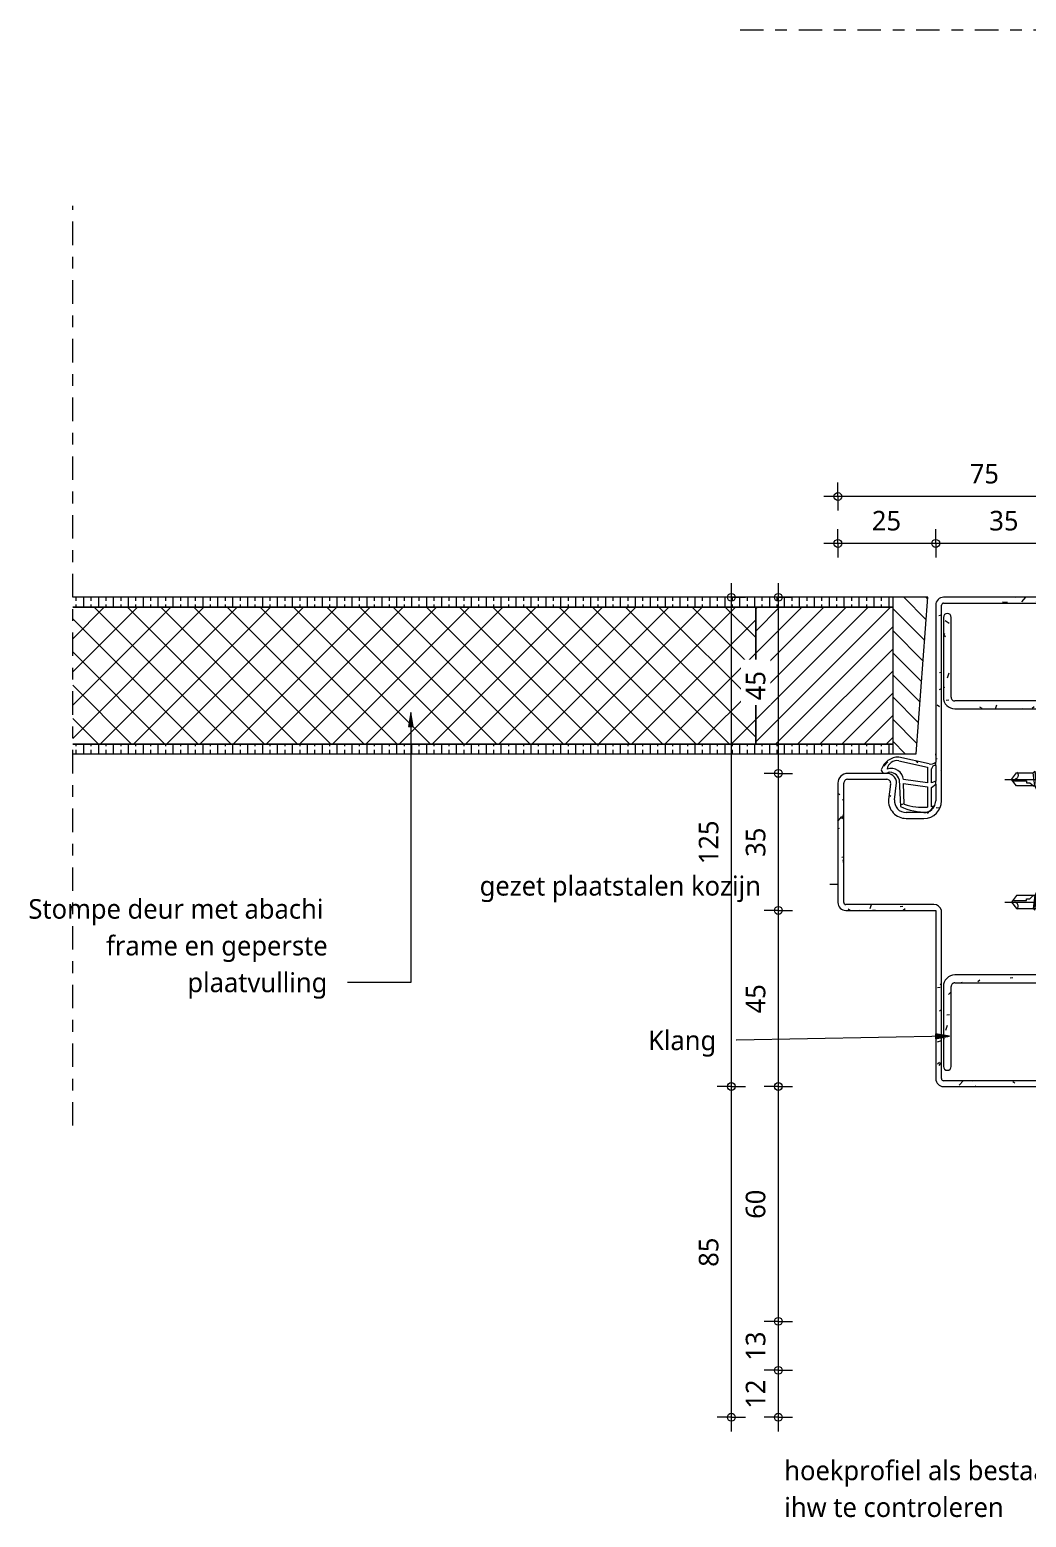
# Model space of a CAD drawing. Header units: millimetres. Extents: x 32900 to 38291, y -18988 to 4133.
# Drawn here: x 34207.6 to 34462.2, y -11207 to -10826.9 of the extents above; entities that cross this region are included whole.
import ezdxf

# ---------------------------------------------------------------- set-up
doc = ezdxf.new("R2010")
doc.units = ezdxf.units.MM
doc.linetypes.add('MV_center', pattern=[15, 6, -3, 3, -3])
for name, color, linetype, lineweight in [('A-ANNO-DIMS', 211, 'Continuous', 13), ('A-ANNO-DIMS-2', 211, 'Continuous', 13), ('A-ANNO-IDEN', 131, 'Continuous', 18), ('A-DETL-GENF', 92, 'Continuous', 18), ('A-DETL-THIN', 151, 'Continuous', 18), ('G-ANNO-TEXT', 231, 'Continuous', 13), ('STANDARD', 50, 'Continuous', 25)]:
    doc.layers.add(name, color=color, linetype=linetype, lineweight=lineweight)
doc.styles.add('Segoe UI', font='segoeui.ttf', dxfattribs={"height": 5})
doc.dimstyles.new('2_5_mm_2', dxfattribs={"dimscale": 304.8, "dimtxt": 5.23682, "dimasz": 0.006562, "dimexe": 0.011811, "dimexo": 0.0625, "dimgap": 0.005906, "dimtad": 1, "dimdec": 0, "dimzin": 0, "dimdsep": 46, "dimtxsty": 'Segoe UI', "dimblk1": 'DOTBLANK', "dimblk2": 'DOTBLANK', "dimsah": 1, "dimcen": 0.09, "dimdle": 0.011811, "dimazin": 0, "dimtfac": 1, "dimtdec": 4, "dimtix": 1, "dimtmove": 0, "dimatfit": 3, "dimfxl": 0.011811, "dimfxlon": 1, "dimtvp": 1, "dimtfill": 1, "dimtolj": 1, "dimtzin": 0, "dimarcsym": 2})
pattern_1 = [(230, (34478.589, -10983.418), (-14.5753163, 1.2751645), [1.524, -16.764]), (175, (34478.589, -10983.418), (2.819562, -15.284905), [1.219, -13.411]), (280.451, (34477.374, -10983.312), (-11.7557137, -14.0098403), [1.295, -14.247]), (226.184, (34478.589, -10987.482), (-21.686151, 3.363918), [2.286, -25.146]), (276.636, (34476.782, -10987.202), (-18.99178, -19.79433), [1.943, -21.371]), (171.184, (34478.59, -10987.482), (-18.992058, -19.794098), [1.829, -20.117]), (201, (34476.557, -10986.466), (-12.129647, 8.1815376), [1.524, -16.764]), (146, (34476.557, -10986.466), (-4.944224, -14.7354297), [1.219, -13.411]), (251.451, (34475.546, -10985.784), (-17.073884, -6.5539993), [1.295, -14.247]), (217.5, (34478.589, -10983.418), (-0.2472267, -6.7643278), [0.67056, -12.578, 0.67056, -12.944, -13.462]), (217.5, (34478.589, -10983.418), (-0.2472267, -6.7643278), [-26.863, 0.67056, -12.791]), (187.5, (34478.589, -10983.418), (-5.3456552, -8.0143116), [0.67056, -7.092, 0.67056, -12.273, -5.131]), (187.5, (34478.589, -10983.418), (-5.3456552, -8.0143116), [-20.706, 0.67056, -4.46]), (147.5, (34483.12, -10983.418), (-10.8476471, 0.4581936), [0.67056, -4.409, 0.67056, -15.179, -21.031]), (147.5, (34483.12, -10983.418), (-10.8476471, 0.4581936), [-20.93, 0.67056, -20.361]), (137.5, (34485.152, -10983.418), (-11.8507335, -2.0341877), [0.67056, -5.933, 0.67056, -9.855, -14.935]), (137.5, (34485.152, -10983.418), (-11.8507335, -2.0341877), [-17.13, 0.67056, -14.265])]
pattern_2 = [(90, (0, 0), (-3.81, 2e-16), []), (90, (1.905, 0), (-3.81, 2e-16), [1.905, -0.9525])]

# ---------------------------------------------------------------- blocks, each defined once
blk = doc.blocks.new('NLRS_00_DI_maskeer - Type 1-4234872-Details ziekenhuis Utiliteitsgebouw')
at = {"layer": 'A-DETL-GENF', "linetype": 'MV_center'}
blk.add_line((-100, 0), (225, 0), dxfattribs=at)
blk = doc.blocks.new('00 stalendeurprofiel - schroefje_dwg-4337371-Details ziekenhuis Utiliteitsgebouw')
at = {"layer": 'STANDARD', "color": 130, "lineweight": 5}
for p, q in [((6.15, 69.32), (4.46, 69.32)), ((7.42, 68.48), (7, 65.09)), ((9.12, 68.48), (8.69, 63.82)), ((10.81, 68.48), (10.39, 63.82)), ((12.5, 68.48), (12.08, 63.82)), ((14.2, 68.48), (13.77, 63.82)), ((21.82, 66.36), (0.23, 66.36)), ((6.15, 67.63), (4.46, 67.63)), ((6.15, 64.67), (4.46, 64.67)), ((7.85, 68.05), (7, 64.67)), ((8.69, 68.05), (8.27, 64.67)), ((9.54, 68.05), (8.69, 64.67)), ((10.81, 68.05), (9.96, 64.67)), ((11.23, 68.05), (10.81, 64.67)), ((12.5, 68.05), (11.66, 64.67)), ((12.93, 68.05), (12.5, 64.67)), ((14.2, 68.05), (13.35, 64.67)), ((6.15, 62.97), (4.46, 62.97))]:
    blk.add_line(p, q, dxfattribs=at)
at = {"layer": 'STANDARD', "color": 130, "lineweight": 5, "flags": 128}
for points in [[(4.04, 63.82), (4.04, 66.36), (4.04, 68.48)], [(4.48, 69.52), (4.39, 69.44), (4.3, 69.35), (4.23, 69.25), (4.17, 69.15), (4.12, 69.04), (4.09, 68.92), (4.06, 68.8), (4.06, 68.67), (4.06, 68.55), (4.09, 68.43), (4.12, 68.31), (4.17, 68.2), (4.23, 68.1), (4.3, 68), (4.39, 67.91), (4.48, 67.83)], [(7, 64.24), (7, 64.67), (8.27, 64.67), (8.69, 63.82), (8.69, 64.67), (9.96, 64.67), (10.39, 63.82), (10.81, 64.67), (11.66, 64.67), (12.08, 63.82), (12.5, 64.67), (13.35, 64.67), (13.77, 63.82), (14.2, 64.67), (18.85, 64.67), (20.12, 66.36), (18.85, 68.05), (14.62, 68.05), (14.2, 68.48), (14.2, 68.05), (12.93, 68.05), (12.5, 68.48), (12.5, 68.05), (11.23, 68.05), (10.81, 68.48), (10.81, 68.05), (9.54, 68.05), (9.12, 68.48), (8.69, 68.05), (7.85, 68.05), (7.42, 68.48), (7, 68.05), (7, 66.78)], [(4.43, 68.05), (4.27, 67.69), (4.15, 67.32), (4.08, 66.94), (4.06, 66.56), (4.08, 66.17), (4.15, 65.79), (4.27, 65.42), (4.43, 65.06)], [(4.48, 64.86), (4.39, 64.78), (4.3, 64.69), (4.23, 64.6), (4.17, 64.49), (4.12, 64.38), (4.09, 64.26), (4.06, 64.14), (4.06, 64.02), (4.06, 63.89), (4.09, 63.77), (4.12, 63.66), (4.17, 63.54), (4.23, 63.44), (4.3, 63.34), (4.39, 63.25), (4.48, 63.17)], [(20.12, 66.36), (19.7, 65.94), (19.28, 65.94), (18.85, 65.94), (18.43, 65.94), (18.01, 65.94), (17.58, 65.94), (17.16, 65.94), (16.74, 65.94), (16.31, 65.94), (16.31, 65.51), (15.89, 65.51), (15.47, 65.51), (15.04, 65.09), (14.62, 64.67), (14.2, 64.67), (14.62, 68.05)], [(18.82, 68.21), (18.71, 68.1), (18.62, 67.98), (18.55, 67.85), (18.5, 67.72), (18.46, 67.57), (18.45, 67.42), (18.46, 67.27), (18.49, 67.12), (18.54, 66.98), (18.61, 66.85), (18.69, 66.73), (18.8, 66.62), (18.91, 66.53), (19.04, 66.45), (19.18, 66.4), (19.33, 66.36)]]:
    blk.add_lwpolyline(points, dxfattribs=at)
blk.add_lwpolyline([(6.15, 62.55), (7, 62.55), (7, 69.75), (6.15, 69.75)], close=True, dxfattribs=at)
blk = doc.blocks.new('00 stalendeurprofiel - 00_DI_stalendeurprofiel-V16-Details ziekenhuis Utiliteitsgebouw')
at = {"layer": 'A-DETL-GENF', "lineweight": 13}
h = blk.add_hatch(dxfattribs=at)
h.set_pattern_fill('FP_24', color=256, style=0, pattern_type=2)
h.set_pattern_definition(pattern_1)
h.paths.add_polyline_path([(-9.76, 113.59), (-9.94, 113.55), (-10.1, 113.47), (-10.24, 113.35), (-10.34, 113.2), (-10.41, 113.03), (-10.43, 112.85), (-9.68, 103.8), (-9.57, 103.32), (-9.35, 102.89), (-9.03, 102.52), (-8.63, 102.24), (-8.18, 102.06), (-7.69, 102), (4, 102), (4.52, 102.07), (5, 102.27), (5.41, 102.59), (5.73, 103), (5.93, 103.48), (6, 104), (6, 108.51), (6.12, 109.41), (6.47, 110.26), (7.02, 110.98), (7.75, 111.54), (8.6, 111.89), (9.5, 112.01), (37.66, 111.99), (37.78, 111.94), (37.89, 111.86), (37.97, 111.75), (38.02, 111.62), (38.04, 111.49), (38.04, 68.51), (38.2, 68.1), (38.44, 67.73), (38.76, 67.43), (39.13, 67.2), (39.55, 67.05), (39.99, 67), (62.63, 66.99), (62.75, 66.94), (62.85, 66.86), (62.93, 66.76), (62.98, 66.64), (63, 66.51), (63, 36), (62.96, 35.74), (62.86, 35.5), (62.71, 35.29), (62.5, 35.13), (62.26, 35.03), (62, 35), (51.9, 35.01), (51.77, 35.03), (51.55, 35.11), (51.36, 35.23), (51.2, 35.4), (51.08, 35.6), (51.02, 35.83), (51, 36.06), (51.04, 36.29), (51.54, 40.13), (51.5, 41.19), (51.22, 42.21), (50.7, 43.14), (49.99, 43.92), (49.11, 44.51), (48.11, 44.87), (47.06, 45), (42.5, 45), (41.34, 44.85), (40.25, 44.4), (39.32, 43.68), (38.6, 42.75), (38.15, 41.66), (38, 40.5), (37.98, -9.63), (37.93, -9.75), (37.85, -9.85), (37.75, -9.93), (37.63, -9.98), (37.5, -10), (9.5, -10), (8.59, -9.88), (7.75, -9.53), (7.03, -8.97), (6.47, -8.25), (6.12, -7.41), (6, -6.5), (6, -2), (5.93, -1.48), (5.73, -1), (5.41, -0.59), (5, -0.27), (4.52, -0.07), (4, 0), (-7.69, 0), (-8.18, -0.06), (-8.63, -0.24), (-9.03, -0.52), (-9.35, -0.89), (-9.57, -1.32), (-9.68, -1.8), (-10.43, -10.85), (-10.41, -11.03), (-10.34, -11.2), (-10.24, -11.35), (-10.1, -11.47), (-9.94, -11.55), (-9.76, -11.59), (-9.57, -11.58), (-9.4, -11.54), (-9.24, -11.45), (-9.1, -11.32), (-9.01, -11.16), (-8.95, -10.99), (-8.15, -1.5), (4.13, -1.52), (4.25, -1.57), (4.35, -1.65), (4.43, -1.75), (4.48, -1.87), (4.5, -2), (4.5, -6.5), (4.67, -7.79), (5.17, -9), (5.96, -10.04), (7, -10.83), (8.21, -11.33), (9.5, -11.5), (37.5, -11.5), (38.02, -11.43), (38.5, -11.23), (38.91, -10.91), (39.23, -10.5), (39.43, -10.02), (39.5, -9.5), (39.5, 40.5), (39.6, 41.28), (39.94, 42.05), (39.99, 42.11), (40.12, 42.33), (40.56, 42.78), (41.03, 43.12), (41.72, 43.4), (42.5, 43.5), (47.06, 43.5), (47.76, 43.42), (48.43, 43.17), (49.01, 42.77), (49.49, 42.25), (49.84, 41.63), (50.02, 40.95), (50.05, 40.24), (49.5, 35.95), (49.6, 35.31), (49.85, 34.72), (50.25, 34.22), (50.76, 33.83), (51.36, 33.58), (52.17, 33.5), (62, 33.5), (62.65, 33.59), (63.25, 33.83), (63.77, 34.23), (64.17, 34.75), (64.42, 35.35), (64.5, 36), (64.5, 66.51), (64.43, 67.03), (64.23, 67.51), (63.91, 67.93), (63.5, 68.24), (63.02, 68.44), (62.5, 68.51), (39.5, 68.51), (39.5, 111.5), (39.43, 112.02), (39.23, 112.5), (38.91, 112.91), (38.5, 113.23), (38.02, 113.43), (37.5, 113.5), (9.5, 113.5), (8.21, 113.33), (7, 112.83), (5.96, 112.04), (5.17, 111), (4.67, 109.79), (4.5, 108.5), (4.48, 103.87), (4.43, 103.75), (4.35, 103.65), (4.25, 103.57), (4.13, 103.52), (4, 103.5), (-8.15, 103.5), (-8.95, 112.99), (-9.01, 113.16), (-9.1, 113.32), (-9.24, 113.45), (-9.4, 113.54), (-9.57, 113.58)])
h = blk.add_hatch(dxfattribs=at)
h.set_pattern_fill('FP_24', color=256, style=0, pattern_type=2)
h.set_pattern_definition(pattern_1)
h.paths.add_polyline_path([(36.54, 109.36), (36.29, 109.33), (36.02, 109.21), (35.84, 109.07), (35.68, 108.86), (35.58, 108.62), (35.54, 108.36), (35.54, 87.95), (35.51, 87.7), (35.42, 87.47), (35.27, 87.28), (35.07, 87.13), (34.84, 87.03), (34.6, 87), (13.47, 87), (12.57, 86.88), (11.74, 86.53), (11.02, 85.98), (10.47, 85.26), (10.12, 84.43), (10, 83.53), (10, 18.47), (10.12, 17.57), (10.47, 16.74), (11.02, 16.02), (11.74, 15.47), (12.57, 15.12), (13.47, 15), (34.6, 15), (34.84, 14.97), (35.07, 14.87), (35.27, 14.72), (35.42, 14.53), (35.51, 14.3), (35.54, 14.05), (35.54, -6.36), (35.58, -6.62), (35.68, -6.86), (35.84, -7.07), (36.04, -7.23), (36.29, -7.33), (36.54, -7.36), (36.8, -7.33), (37.04, -7.23), (37.25, -7.07), (37.41, -6.86), (37.51, -6.62), (37.54, -6.36), (37.54, 14.05), (37.44, 14.82), (37.15, 15.53), (36.68, 16.14), (36.02, 16.63), (35.36, 16.9), (34.6, 17), (13.47, 17), (13.09, 17.05), (12.74, 17.2), (12.43, 17.43), (12.2, 17.74), (12.05, 18.09), (12, 18.47), (12, 83.53), (12.05, 83.91), (12.2, 84.26), (12.43, 84.57), (12.74, 84.8), (13.09, 84.95), (13.47, 85), (34.6, 85), (35.36, 85.1), (36.07, 85.39), (36.68, 85.86), (37.15, 86.47), (37.44, 87.18), (37.54, 87.95), (37.54, 108.36), (37.51, 108.62), (37.41, 108.86), (37.25, 109.07), (37.04, 109.23), (36.8, 109.33)])
h = blk.add_hatch(dxfattribs=at)
h.set_pattern_fill('FP_24', color=256, style=0, pattern_type=2)
h.set_pattern_definition(pattern_1)
h.paths.add_polyline_path([(41.59, 43.36), (41.03, 43.12), (40.54, 42.77), (40.12, 42.33), (39.81, 41.82), (40.56, 42.05), (40.56, 37.08), (39.5, 36.28), (39.5, 35.46), (40.56, 35.89), (40.56, 32.34), (40.5, 32.1), (40.38, 31.87), (40.21, 31.68), (40, 31.55), (39.75, 31.47), (39.5, 31.45), (39.5, 30.66), (39.88, 30.9), (40.3, 31.05), (40.74, 31.11), (41.19, 31.08), (48.93, 29.35), (50.11, 29.47), (51.21, 29.89), (52.17, 30.58), (52.92, 31.5), (53.41, 32.57), (53.33, 32.84), (53.18, 33.08), (52.97, 33.27), (52.73, 33.41), (52.45, 33.47), (52.17, 33.47), (51.9, 33.39), (51.66, 33.25), (51.05, 33.23), (50.46, 33.35), (49.91, 33.61), (49.44, 34), (49.08, 34.48), (48.84, 35.04), (48.52, 41.99), (46.85, 42.64), (45.14, 43.08), (43.38, 43.32)])
h.paths.add_polyline_path([(41.61, 42.1), (44.62, 42.03), (47.56, 41.37), (47.76, 36.09), (41.61, 36.94)])
h.paths.add_polyline_path([(41.61, 35.93), (47.73, 35.09), (47.92, 34.3), (48.3, 33.59), (48.85, 32.99), (49.53, 32.55), (50.29, 32.3), (51.1, 32.24), (51.9, 32.38), (51.76, 31.82), (51.49, 31.3), (51.1, 30.86), (50.63, 30.52), (50.08, 30.31), (49.51, 30.22), (48.92, 30.28), (41.61, 31.87)])
at = {"layer": 'A-DETL-GENF'}
for p, q in [((-10.43, 112.85), (-9.68, 103.8)), ((-8.15, 103.5), (-8.95, 112.99)), ((37.5, 113.5), (9.5, 113.5)), ((9.5, 112.01), (37.52, 112.01)), ((38.04, 111.49), (38.04, 68.51)), ((39.5, 68.51), (39.5, 111.5)), ((4.5, 108.5), (4.5, 104)), ((6, 104), (6, 108.51)), ((35.54, 108.36), (35.54, 87.95)), ((37.54, 87.95), (37.54, 108.36)), ((4, 103.5), (-8.15, 103.5)), ((-7.69, 102), (4, 102)), ((34.6, 87), (13.47, 87)), ((13.47, 85), (34.6, 85)), ((10, 83.53), (10, 18.47)), ((12, 18.47), (12, 83.53)), ((62.5, 68.51), (39.5, 68.51)), ((39.99, 67), (62.5, 67)), ((63, 66.51), (63, 36)), ((64.5, 36), (64.5, 66.51)), ((39.81, 41.82), (40.56, 42.05)), ((40.56, 42.05), (40.56, 37.08)), ((41.61, 36.94), (41.61, 42.1)), ((47.06, 45), (42.5, 45)), ((42.5, 43.5), (47.06, 43.5)), ((48.84, 35.04), (48.52, 41.99)), ((38, 40.5), (38, -9.5)), ((39.5, 36.28), (39.5, 40.5)), ((47.56, 41.37), (47.76, 36.09)), ((50.05, 40.24), (49.57, 36.59)), ((51.04, 36.29), (51.54, 40.13)), ((40.56, 37.08), (39.5, 36.28)), ((39.5, 36.28), (39.5, 35.46)), ((39.5, 35.46), (40.56, 35.89)), ((39.5, 31.45), (39.5, 35.46)), ((40.56, 35.89), (40.56, 32.34)), ((47.76, 36.09), (41.61, 36.94)), ((41.61, 31.87), (41.61, 35.93)), ((41.61, 35.93), (47.73, 35.09)), ((62, 35), (52, 35)), ((39.5, 31.45), (39.5, 30.66)), ((39.5, -9.5), (39.5, 30.66)), ((41.19, 31.08), (48.93, 29.35)), ((48.92, 30.28), (41.61, 31.87)), ((52, 33.5), (52.17, 33.5)), ((52.45, 33.5), (62, 33.5)), ((34.6, 17), (13.47, 17)), ((13.47, 15), (34.6, 15)), ((35.54, 14.05), (35.54, -6.36)), ((37.54, -6.36), (37.54, 14.05)), ((4, 0), (-7.69, 0)), ((-9.68, -1.8), (-10.43, -10.85)), ((-8.95, -10.99), (-8.15, -1.5)), ((-8.15, -1.5), (4, -1.5)), ((4.5, -2), (4.5, -6.5)), ((6, -6.5), (6, -2)), ((37.5, -10), (9.5, -10)), ((9.5, -11.5), (37.5, -11.5))]:
    blk.add_line(p, q, dxfattribs=at)
for centre, radius, start, end in [((-9.68, 112.84), 0.75, 11.2589, 179.7204), ((9.5, 108.5), 5, 90, 180), ((9.5, 108.51), 3.51, 90, 180), ((37.5, 111.5), 2, 0, 90), ((37.52, 111.49), 0.521, 0, 90), ((36.54, 108.36), 1, 0, 180), ((-7.69, 104), 2, 185.716, 270), ((4, 104), 0.5, 270, 360), ((4, 104), 2, 270, 0), ((34.6, 87.95), 2.95, 270, 0), ((34.6, 87.95), 0.947, 270, 0), ((13.47, 83.53), 3.47, 90, 180), ((13.47, 83.53), 1.47, 90, 180), ((39.99, 69.02), 2.01, 194.4775, 270), ((62.5, 66.51), 2, 360, 90), ((62.5, 66.51), 0.497, 360, 90), ((42.5, 40.5), 4.5, 90, 180), ((42.5, 40.5), 3, 150, 180), ((42.5, 40.5), 3, 107.6691, 153.9187), ((42.5, 40.5), 3, 131.1059, 135), ((42.5, 40.5), 3, 119.2748, 120), ((42.5, 40.5), 3, 90, 107.7801), ((42.18, 28.1), 15.27, 65.4755, 92.2297), ((42.74, 26.89), 15.26, 71.5986, 94.2488), ((47.06, 40.5), 4.5, 355.2315, 90), ((47.06, 40.5), 3, 355, 90), ((50.92, 35.45), 3.21, 186.4336, 287.5981), ((51.27, 35.75), 2.53, 196.2464, 278.7141), ((52, 36), 2.5, 166.2944, 270), ((52, 36), 1, 163.3742, 270), ((62, 36), 0.999, 270, 0), ((62, 36), 2.5, 270, 0), ((39.57, 32.44), 0.992, 265.8031, 354.1969), ((40.82, 28.93), 2.18, 80.2346, 127.4003), ((49.45, 32.69), 2.47, 257.7399, 352.9119), ((49.05, 33.91), 4.57, 268.5303, 342.9296), ((52.34, 32.39), 1.09, 9.8394, 128.2101), ((13.47, 18.47), 3.47, 180, 270), ((13.47, 18.47), 1.47, 180, 270), ((34.6, 14.05), 2.95, 360, 90), ((34.6, 14.05), 0.947, 360, 90), ((-7.69, -2), 2, 90, 174.2894), ((4, -2), 2, 360, 90), ((4, -2), 0.5, 0, 90), ((9.5, -6.5), 5, 180, 270), ((9.5, -6.5), 3.5, 180, 270), ((36.54, -6.36), 1, 180, 360), ((-9.68, -10.84), 0.75, 180.2796, 348.7411), ((37.5, -9.5), 0.5, 270, 0), ((37.5, -9.5), 2, 270, 0)]:
    blk.add_arc(centre, radius, start, end, dxfattribs=at)
blk.add_blockref('00 stalendeurprofiel - schroefje_dwg-4337371-Details ziekenhuis Utiliteitsgebouw', (0, 0))
at = {"extrusion": (0, 0, -1), "zscale": -1, "rotation": 180}
blk.add_blockref('00 stalendeurprofiel - schroefje_dwg-4337371-Details ziekenhuis Utiliteitsgebouw', (0, 101.38), dxfattribs=at)
blk = doc.blocks.new('NLRS_00_DI_maskeer - Type 1-4234911-Details ziekenhuis Utiliteitsgebouw')
at = {"layer": 'A-DETL-GENF', "linetype": 'MV_center'}
blk.add_line((135, 0), (-100, 0), dxfattribs=at)
blk = doc.blocks.new('DIMBLOCK356-Details ziekenhuis Utiliteitsgebouw')
at = {"layer": 'A-ANNO-DIMS-2'}
for p, q in [((34386.88, -11096.92), (34383.28, -11096.92)), ((34386.88, -11185.02), (34386.88, -11096.92)), ((34386.88, -11096.92), (34390.48, -11096.92)), ((34386.88, -11181.42), (34383.28, -11181.42)), ((34386.88, -11181.42), (34390.48, -11181.42))]:
    blk.add_line(p, q, dxfattribs=at)
for centre in [(34386.88, -11096.92), (34386.88, -11181.42)]:
    blk.add_circle(centre, 1, dxfattribs=at)
at = {"layer": 'A-ANNO-DIMS-2', "color": 0, "insert": (34378.55, -11142.98), "char_height": 5, "width": 9.1406, "attachment_point": 1, "rotation": 90, "line_spacing_factor": 1.142579, "style": 'Segoe UI', "bg_fill": 3, "box_fill_scale": 1.25, "bg_fill_color": 9, "bg_fill_true_color": 13158600, "bg_fill_transparency": 0}
blk.add_mtext('85', dxfattribs=at)
blk = doc.blocks.new('_DotBlank')
at = {"color": 0, "linetype": 'ByBlock', "lineweight": -2}
blk.add_line((-0.5, 0), (-1, 0), dxfattribs=at)
blk.add_circle((0, 0), 0.5, dxfattribs=at)
blk = doc.blocks.new('DIMBLOCK357-Details ziekenhuis Utiliteitsgebouw')
at = {"layer": 'A-ANNO-DIMS-2'}
for p, q in [((34386.88, -11096.92), (34386.88, -10968.32)), ((34386.88, -10971.92), (34383.28, -10971.92)), ((34386.88, -10971.92), (34390.48, -10971.92)), ((34386.88, -11096.92), (34383.28, -11096.92)), ((34386.88, -11096.92), (34390.48, -11096.92))]:
    blk.add_line(p, q, dxfattribs=at)
for centre in [(34386.88, -10971.92), (34386.88, -11096.92)]:
    blk.add_circle(centre, 1, dxfattribs=at)
at = {"layer": 'A-ANNO-DIMS-2', "color": 0, "insert": (34378.55, -11040.13), "char_height": 5, "width": 13.7109, "attachment_point": 1, "rotation": 90, "line_spacing_factor": 1.142579, "style": 'Segoe UI', "bg_fill": 3, "box_fill_scale": 1.25, "bg_fill_color": 9, "bg_fill_true_color": 13158600, "bg_fill_transparency": 0}
blk.add_mtext('125', dxfattribs=at)
blk = doc.blocks.new('DIMBLOCK358-Details ziekenhuis Utiliteitsgebouw')
at = {"layer": 'A-ANNO-DIMS-2'}
for p, q in [((34398.88, -11051.93), (34395.28, -11051.93)), ((34398.88, -11100.52), (34398.88, -11051.93)), ((34398.88, -11051.93), (34402.48, -11051.93)), ((34398.88, -11096.92), (34395.28, -11096.92)), ((34398.88, -11096.92), (34402.48, -11096.92))]:
    blk.add_line(p, q, dxfattribs=at)
for centre in [(34398.88, -11051.93), (34398.88, -11096.92)]:
    blk.add_circle(centre, 1, dxfattribs=at)
at = {"layer": 'A-ANNO-DIMS-2', "color": 0, "insert": (34390.55, -11078.23), "char_height": 5, "width": 9.1406, "attachment_point": 1, "rotation": 90, "line_spacing_factor": 1.142579, "style": 'Segoe UI', "bg_fill": 3, "box_fill_scale": 1.25, "bg_fill_color": 9, "bg_fill_true_color": 13158600, "bg_fill_transparency": 0}
blk.add_mtext('45', dxfattribs=at)
blk = doc.blocks.new('DIMBLOCK359-Details ziekenhuis Utiliteitsgebouw')
at = {"layer": 'A-ANNO-DIMS-2'}
for p, q in [((34398.88, -11016.92), (34395.28, -11016.92)), ((34398.88, -11051.93), (34398.88, -11016.92)), ((34398.88, -11016.92), (34402.48, -11016.92)), ((34398.88, -11051.93), (34395.28, -11051.93)), ((34398.88, -11051.93), (34402.48, -11051.93))]:
    blk.add_line(p, q, dxfattribs=at)
for centre in [(34398.88, -11016.92), (34398.88, -11051.93)]:
    blk.add_circle(centre, 1, dxfattribs=at)
at = {"layer": 'A-ANNO-DIMS-2', "color": 0, "insert": (34390.55, -11038.23), "char_height": 5, "width": 9.1406, "attachment_point": 1, "rotation": 90, "line_spacing_factor": 1.142579, "style": 'Segoe UI', "bg_fill": 3, "box_fill_scale": 1.25, "bg_fill_color": 9, "bg_fill_true_color": 13158600, "bg_fill_transparency": 0}
blk.add_mtext('35', dxfattribs=at)
blk = doc.blocks.new('DIMBLOCK360-Details ziekenhuis Utiliteitsgebouw')
at = {"layer": 'A-ANNO-DIMS-2'}
for p, q in [((34398.88, -11016.92), (34398.88, -10968.32)), ((34398.88, -10971.92), (34395.28, -10971.92)), ((34398.88, -10971.92), (34402.48, -10971.92)), ((34398.88, -11016.92), (34395.28, -11016.92)), ((34398.88, -11016.92), (34402.48, -11016.92))]:
    blk.add_line(p, q, dxfattribs=at)
for centre in [(34398.88, -10971.92), (34398.88, -11016.92)]:
    blk.add_circle(centre, 1, dxfattribs=at)
at = {"layer": 'A-ANNO-DIMS-2', "color": 0, "insert": (34390.55, -10998.23), "char_height": 5, "width": 9.1406, "attachment_point": 1, "rotation": 90, "line_spacing_factor": 1.142579, "style": 'Segoe UI', "bg_fill": 3, "box_fill_scale": 1.25, "bg_fill_color": 9, "bg_fill_true_color": 13158600, "bg_fill_transparency": 0}
blk.add_mtext('45', dxfattribs=at)
blk = doc.blocks.new('DIMBLOCK362-Details ziekenhuis Utiliteitsgebouw')
at = {"layer": 'A-ANNO-DIMS-2'}
for p, q in [((34439.09, -10958.16), (34439.09, -10954.56)), ((34474.09, -10958.16), (34474.09, -10954.56)), ((34474.09, -10958.16), (34439.09, -10958.16)), ((34439.09, -10958.16), (34439.09, -10961.76)), ((34474.09, -10958.16), (34474.09, -10961.76))]:
    blk.add_line(p, q, dxfattribs=at)
for centre in [(34439.09, -10958.16), (34474.09, -10958.16)]:
    blk.add_circle(centre, 1, dxfattribs=at)
at = {"layer": 'A-ANNO-DIMS-2', "color": 0, "insert": (34452.78, -10949.84), "char_height": 5, "width": 9.1406, "attachment_point": 1, "line_spacing_factor": 1.142579, "style": 'Segoe UI', "bg_fill": 3, "box_fill_scale": 1.25, "bg_fill_color": 9, "bg_fill_true_color": 13158600, "bg_fill_transparency": 0}
blk.add_mtext('35', dxfattribs=at)
blk = doc.blocks.new('DIMBLOCK363-Details ziekenhuis Utiliteitsgebouw')
at = {"layer": 'A-ANNO-DIMS-2'}
for p, q in [((34414.09, -10958.16), (34414.09, -10954.56)), ((34439.09, -10958.16), (34439.09, -10954.56)), ((34439.09, -10958.16), (34410.49, -10958.16)), ((34414.09, -10958.16), (34414.09, -10961.76)), ((34439.09, -10958.16), (34439.09, -10961.76))]:
    blk.add_line(p, q, dxfattribs=at)
for centre in [(34414.09, -10958.16), (34439.09, -10958.16)]:
    blk.add_circle(centre, 1, dxfattribs=at)
at = {"layer": 'A-ANNO-DIMS-2', "color": 0, "insert": (34422.78, -10949.84), "char_height": 5, "width": 9.1406, "attachment_point": 1, "line_spacing_factor": 1.142579, "style": 'Segoe UI', "bg_fill": 3, "box_fill_scale": 1.25, "bg_fill_color": 9, "bg_fill_true_color": 13158600, "bg_fill_transparency": 0}
blk.add_mtext('25', dxfattribs=at)
blk = doc.blocks.new('DIMBLOCK364-Details ziekenhuis Utiliteitsgebouw')
at = {"layer": 'A-ANNO-DIMS-2'}
for p, q in [((34414.09, -10946.16), (34414.09, -10942.56)), ((34489.09, -10946.16), (34489.09, -10942.56)), ((34492.69, -10946.16), (34410.49, -10946.16)), ((34414.09, -10946.16), (34414.09, -10949.76)), ((34489.09, -10946.16), (34489.09, -10949.76))]:
    blk.add_line(p, q, dxfattribs=at)
for centre in [(34414.09, -10946.16), (34489.09, -10946.16)]:
    blk.add_circle(centre, 1, dxfattribs=at)
at = {"layer": 'A-ANNO-DIMS-2', "color": 0, "insert": (34447.78, -10937.84), "char_height": 5, "width": 9.1406, "attachment_point": 1, "line_spacing_factor": 1.142579, "style": 'Segoe UI', "bg_fill": 3, "box_fill_scale": 1.25, "bg_fill_color": 9, "bg_fill_true_color": 13158600, "bg_fill_transparency": 0}
blk.add_mtext('75', dxfattribs=at)
blk = doc.blocks.new('DIMBLOCK391-Details ziekenhuis Utiliteitsgebouw')
at = {"layer": 'A-ANNO-DIMS-2'}
for p, q in [((34398.88, -11169.42), (34395.28, -11169.42)), ((34398.88, -11185.02), (34398.88, -11169.42)), ((34398.88, -11169.42), (34402.48, -11169.42)), ((34398.88, -11181.42), (34395.28, -11181.42)), ((34398.88, -11181.42), (34402.48, -11181.42))]:
    blk.add_line(p, q, dxfattribs=at)
for centre in [(34398.88, -11169.42), (34398.88, -11181.42)]:
    blk.add_circle(centre, 1, dxfattribs=at)
at = {"layer": 'A-ANNO-DIMS-2', "color": 0, "insert": (34390.55, -11179.23), "char_height": 5, "width": 9.1406, "attachment_point": 1, "rotation": 90, "line_spacing_factor": 1.142579, "style": 'Segoe UI', "bg_fill": 3, "box_fill_scale": 1.25, "bg_fill_color": 9, "bg_fill_true_color": 13158600, "bg_fill_transparency": 0}
blk.add_mtext('12', dxfattribs=at)
blk = doc.blocks.new('DIMBLOCK392-Details ziekenhuis Utiliteitsgebouw')
at = {"layer": 'A-ANNO-DIMS-2'}
for p, q in [((34398.88, -11156.92), (34395.28, -11156.92)), ((34398.88, -11169.42), (34398.88, -11156.92)), ((34398.88, -11156.92), (34402.48, -11156.92)), ((34398.88, -11169.42), (34395.28, -11169.42)), ((34398.88, -11169.42), (34402.48, -11169.42))]:
    blk.add_line(p, q, dxfattribs=at)
for centre in [(34398.88, -11156.92), (34398.88, -11169.42)]:
    blk.add_circle(centre, 1, dxfattribs=at)
at = {"layer": 'A-ANNO-DIMS-2', "color": 0, "insert": (34390.55, -11166.98), "char_height": 5, "width": 9.1406, "attachment_point": 1, "rotation": 90, "line_spacing_factor": 1.142579, "style": 'Segoe UI', "bg_fill": 3, "box_fill_scale": 1.25, "bg_fill_color": 9, "bg_fill_true_color": 13158600, "bg_fill_transparency": 0}
blk.add_mtext('13', dxfattribs=at)
blk = doc.blocks.new('DIMBLOCK393-Details ziekenhuis Utiliteitsgebouw')
at = {"layer": 'A-ANNO-DIMS-2'}
for p, q in [((34398.88, -11156.92), (34398.88, -11093.32)), ((34398.88, -11096.92), (34395.28, -11096.92)), ((34398.88, -11096.92), (34402.48, -11096.92)), ((34398.88, -11156.92), (34395.28, -11156.92)), ((34398.88, -11156.92), (34402.48, -11156.92))]:
    blk.add_line(p, q, dxfattribs=at)
for centre in [(34398.88, -11096.92), (34398.88, -11156.92)]:
    blk.add_circle(centre, 1, dxfattribs=at)
at = {"layer": 'A-ANNO-DIMS-2', "color": 0, "insert": (34390.55, -11130.73), "char_height": 5, "width": 9.1406, "attachment_point": 1, "rotation": 90, "line_spacing_factor": 1.142579, "style": 'Segoe UI', "bg_fill": 3, "box_fill_scale": 1.25, "bg_fill_color": 9, "bg_fill_true_color": 13158600, "bg_fill_transparency": 0}
blk.add_mtext('60', dxfattribs=at)

msp = doc.modelspace()

# ---------------------------------------------------------------- hatches: boundary and pattern name
at = {"layer": 'A-DETL-GENF', "lineweight": 13}
h = msp.add_hatch(dxfattribs=at)
h.set_pattern_fill('FP_8', color=250, style=0, pattern_type=2)
h.set_pattern_definition(pattern_2)
h.paths.add_polyline_path([(34428.09, -10974.42), (34428.09, -10971.92), (34218.59, -10971.92), (34218.59, -10974.42), (34390.67, -10974.42)])
h = msp.add_hatch(dxfattribs=at)
h.set_pattern_fill('FP_9', color=254, style=0, pattern_type=2)
h.set_pattern_definition([(135, (0, 0), (-2.82842712, -2.82842712), [])])
h.paths.add_polyline_path([(34434.09, -11011.92), (34437.09, -10971.92), (34428.09, -10971.92), (34428.09, -11011.92)])
h = msp.add_hatch(dxfattribs=at)
h.set_pattern_fill('FP_10', color=254, style=0, pattern_type=2)
h.set_pattern_definition([(45, (0, 0), (-4.2426407, 4.2426407), []), (135, (0, 0), (-4.2426407, -4.2426407), [])])
h.paths.add_polyline_path([(34390.67, -11009.42), (34393.09, -11009.42), (34393.09, -10974.42), (34218.59, -10974.42), (34218.59, -11009.42), (34286.86, -11009.42)])
h = msp.add_hatch(dxfattribs=at)
h.set_pattern_fill('FP_7', color=254, style=0, pattern_type=2)
h.set_pattern_definition([(45, (0, 0), (-2.82842712, 2.82842712), [])])
h.paths.add_polyline_path([(34428.09, -11009.42), (34428.09, -10974.42), (34393.09, -10974.42), (34393.09, -11009.42)])
h = msp.add_hatch(dxfattribs=at)
h.set_pattern_fill('FP_8', color=250, style=0, pattern_type=2)
h.set_pattern_definition(pattern_2)
h.paths.add_polyline_path([(34218.59, -11011.92), (34428.09, -11011.92), (34428.09, -11009.42), (34218.59, -11009.42)])
at = {"layer": 'G-ANNO-TEXT'}
for points in [[(34304.99, -11001.33), (34304.35, -11004.93), (34305.62, -11004.93)], [(34442.62, -11084.06), (34439.01, -11083.49), (34439.03, -11084.76)]]:
    msp.add_hatch(color=7, dxfattribs=at).paths.add_polyline_path(points)

# ---------------------------------------------------------------- linework, layer by layer
at = {"layer": 'A-ANNO-IDEN'}
msp.add_line((34414.09, -11045.3), (34395.47, -11045.3), dxfattribs=at)
at = {"layer": 'A-DETL-THIN'}
for p, q in [((34428.09, -10971.92), (34218.59, -10971.92)), ((34437.09, -10971.92), (34428.09, -10971.92)), ((34428.09, -10971.92), (34428.09, -11011.92)), ((34434.09, -11011.92), (34437.09, -10971.92)), ((34218.59, -10974.42), (34428.09, -10974.42)), ((34393.09, -10974.42), (34218.59, -10974.42)), ((34428.09, -10974.42), (34393.09, -10974.42)), ((34393.09, -10974.42), (34393.09, -11009.42)), ((34393.09, -11009.42), (34393.09, -10974.42)), ((34428.09, -11009.42), (34218.59, -11009.42)), ((34218.59, -11009.42), (34393.09, -11009.42)), ((34393.09, -11009.42), (34428.09, -11009.42)), ((34218.59, -11011.92), (34428.09, -11011.92)), ((34428.09, -11011.92), (34434.09, -11011.92))]:
    msp.add_line(p, q, dxfattribs=at)
at = {"layer": 'G-ANNO-TEXT', "color": 250}
for p, q in [((34304.99, -11001.33), (34304.35, -11004.93)), ((34305.62, -11004.93), (34304.99, -11001.33)), ((34304.99, -11001.33), (34304.99, -11070.32)), ((34304.35, -11004.93), (34305.62, -11004.93)), ((34304.99, -11070.32), (34288.81, -11070.32)), ((34442.62, -11084.06), (34439.01, -11083.49)), ((34439.01, -11083.49), (34439.03, -11084.76)), ((34439.03, -11084.76), (34442.62, -11084.06))]:
    msp.add_line(p, q, dxfattribs=at)

# ---------------------------------------------------------------- block references
at = {"layer": 'A-DETL-GENF', "linetype": 'MV_center'}
msp.add_blockref('NLRS_00_DI_maskeer - Type 1-4234872-Details ziekenhuis Utiliteitsgebouw', (34489.09, -10826.92), dxfattribs=at)
at = {"layer": 'A-DETL-GENF', "linetype": 'MV_center', "rotation": 270}
msp.add_blockref('NLRS_00_DI_maskeer - Type 1-4234911-Details ziekenhuis Utiliteitsgebouw', (34218.59, -10971.92), dxfattribs=at)
at = {"layer": 'STANDARD', "color": 130, "lineweight": 5, "rotation": 180}
msp.add_blockref('00 stalendeurprofiel - 00_DI_stalendeurprofiel-V16-Details ziekenhuis Utiliteitsgebouw', (34478.59, -10983.42), dxfattribs=at)

# ---------------------------------------------------------------- texts
at = {"layer": 'G-ANNO-TEXT', "color": 7, "char_height": 5, "attachment_point": 1, "style": 'Segoe UI'}
for s, insert, width in [('Stompe deur met abachi ', (34207.29, -11049.04), 92.6751), ('frame en geperste ', (34227.13, -11058.43), 68.6245), ('plaatvulling ', (34247.9, -11067.82), 43.4515)]:
    msp.add_mtext(s, dxfattribs=dict(at, insert=insert, width=width))
at = {"layer": 'G-ANNO-TEXT', "color": 6, "char_height": 5, "attachment_point": 1, "style": 'Segoe UI'}
for s, insert, width in [('hoekprofiel als bestaand ', (34400.4, -11192.51), 94.1181), ('ihw te controleren', (34400.4, -11201.9), 68.3038)]:
    msp.add_mtext(s, dxfattribs=dict(at, insert=insert, width=width))

# ---------------------------------------------------------------- dimensions: what is measured, and where the dimension line sits
at = {"layer": 'A-ANNO-DIMS'}
dim = msp.add_linear_dim(base=(34439.09, -10958.16), p1=(34474.09, -10961.76), p2=(34439.09, -10961.76), dimstyle='2_5_mm_2', override={"dimpost": '<>', "dimfxl": 35}, dxfattribs=at)
dim.commit()
dim.dimension.update_dxf_attribs({"geometry": 'DIMBLOCK362-Details ziekenhuis Utiliteitsgebouw', "text_midpoint": (34456.59, -10953.78)})
dim = msp.add_linear_dim(base=(34386.87744978, -11096.91814062), p1=(34390.47744978, -11181.41814062), p2=(34390.47744978, -11096.91814062), angle=90, dimstyle='2_5_mm_2', override={"dimpost": '<>', "dimfxl": 84.5}, dxfattribs=at)
dim.commit()
dim.dimension.update_dxf_attribs({"geometry": 'DIMBLOCK356-Details ziekenhuis Utiliteitsgebouw', "text_midpoint": (34382.49551114, -11139.16814062)})

# ---------------------------------------------------------------- next in the draw order: texts
at = {"layer": 'A-ANNO-IDEN', "lineweight": 13, "insert": (34322.57, -11043.14), "char_height": 5, "width": 88.1856, "attachment_point": 1, "style": 'Segoe UI', "bg_fill": 3, "box_fill_scale": 1.25, "bg_fill_color": 9, "bg_fill_true_color": 13158600, "bg_fill_transparency": 0}
msp.add_mtext('gezet plaatstalen kozijn', dxfattribs=at)

# ---------------------------------------------------------------- next in the draw order: dimensions: what is measured, and where the dimension line sits
at = {"layer": 'A-ANNO-DIMS'}
dim = msp.add_linear_dim(base=(34414.09, -10958.16), p1=(34439.09, -10961.76), p2=(34414.09, -10961.76), dimstyle='2_5_mm_2', override={"dimpost": '<>', "dimfxl": 25}, dxfattribs=at)
dim.commit()
dim.dimension.update_dxf_attribs({"geometry": 'DIMBLOCK363-Details ziekenhuis Utiliteitsgebouw', "text_midpoint": (34426.59, -10953.78)})
dim = msp.add_linear_dim(base=(34398.88, -11169.42), p1=(34402.48, -11181.42), p2=(34402.48, -11169.42), angle=90, dimstyle='2_5_mm_2', override={"dimpost": '<>', "dimfxl": 12}, dxfattribs=at)
dim.commit()
dim.dimension.update_dxf_attribs({"geometry": 'DIMBLOCK391-Details ziekenhuis Utiliteitsgebouw', "text_midpoint": (34394.52, -11175.42)})

# ---------------------------------------------------------------- next in the draw order: dimensions: what is measured, and where the dimension line sits
dim = msp.add_linear_dim(base=(34414.09, -10946.16), p1=(34489.09, -10949.76), p2=(34414.09, -10949.76), dimstyle='2_5_mm_2', override={"dimpost": '<>', "dimfxl": 75}, dxfattribs=at)
dim.commit()
dim.dimension.update_dxf_attribs({"geometry": 'DIMBLOCK364-Details ziekenhuis Utiliteitsgebouw', "text_midpoint": (34451.59, -10941.82)})
for base, p1, p2, override, picture, middle in [((34386.88, -10971.92), (34390.48, -11096.92), (34390.48, -10971.92), {"dimpost": '<>', "dimfxl": 125}, 'DIMBLOCK357-Details ziekenhuis Utiliteitsgebouw', (34382.48, -11034.42)), ((34398.87744978, -11156.91814062), (34402.47744978, -11169.41814062), (34402.47744978, -11156.91814062), {"dimpost": '<>', "dimfxl": 12.5}, 'DIMBLOCK392-Details ziekenhuis Utiliteitsgebouw', (34394.47807739, -11163.16814062))]:
    dim = msp.add_linear_dim(base=base, p1=p1, p2=p2, angle=90, dimstyle='2_5_mm_2', override=override, dxfattribs=at)
    dim.commit()
    dim.dimension.update_dxf_attribs({"geometry": picture, "text_midpoint": middle})

# ---------------------------------------------------------------- next in the draw order: texts
at = {"layer": 'G-ANNO-TEXT', "color": 7, "insert": (34365.6, -11082.62), "char_height": 5, "width": 21.1645, "attachment_point": 1, "style": 'Segoe UI'}
msp.add_mtext('Klang', dxfattribs=at)

# ---------------------------------------------------------------- next in the draw order: dimensions: what is measured, and where the dimension line sits
at = {"layer": 'A-ANNO-DIMS'}
dim = msp.add_linear_dim(base=(34398.88, -11051.93), p1=(34402.48, -11096.92), p2=(34402.48, -11051.93), angle=90, dimstyle='2_5_mm_2', override={"dimpost": '<>', "dimfxl": 44.98717}, dxfattribs=at)
dim.commit()
dim.dimension.update_dxf_attribs({"geometry": 'DIMBLOCK358-Details ziekenhuis Utiliteitsgebouw', "text_midpoint": (34394.53, -11074.42)})

# ---------------------------------------------------------------- next in the draw order: linework, layer by layer
at = {"layer": 'G-ANNO-TEXT', "color": 250}
for p, q in [((34388.2, -11085.12), (34388.07, -11085.12)), ((34442.62, -11084.06), (34388.2, -11085.12))]:
    msp.add_line(p, q, dxfattribs=at)

# ---------------------------------------------------------------- next in the draw order: dimensions: what is measured, and where the dimension line sits
at = {"layer": 'A-ANNO-DIMS'}
for base, p1, p2, override, picture, middle in [((34398.88, -11016.92), (34402.48, -11051.93), (34402.48, -11016.92), {"dimpost": '<>', "dimfxl": 35.01302}, 'DIMBLOCK359-Details ziekenhuis Utiliteitsgebouw', (34394.49, -11034.42)), ((34398.88, -11096.92), (34402.48, -11156.92), (34402.48, -11096.92), {"dimpost": '<>', "dimfxl": 60}, 'DIMBLOCK393-Details ziekenhuis Utiliteitsgebouw', (34394.49, -11126.92))]:
    dim = msp.add_linear_dim(base=base, p1=p1, p2=p2, angle=90, dimstyle='2_5_mm_2', override=override, dxfattribs=at)
    dim.commit()
    dim.dimension.update_dxf_attribs({"geometry": picture, "text_midpoint": middle})

# ---------------------------------------------------------------- next in the draw order: dimensions: what is measured, and where the dimension line sits
dim = msp.add_linear_dim(base=(34398.88, -10971.92), p1=(34402.48, -11016.92), p2=(34402.48, -10971.92), angle=90, dimstyle='2_5_mm_2', override={"dimpost": '<>', "dimfxl": 44.99981}, dxfattribs=at)
dim.commit()
dim.dimension.update_dxf_attribs({"geometry": 'DIMBLOCK360-Details ziekenhuis Utiliteitsgebouw', "text_midpoint": (34394.53, -10994.42)})

doc.saveas('drawing.dxf')
